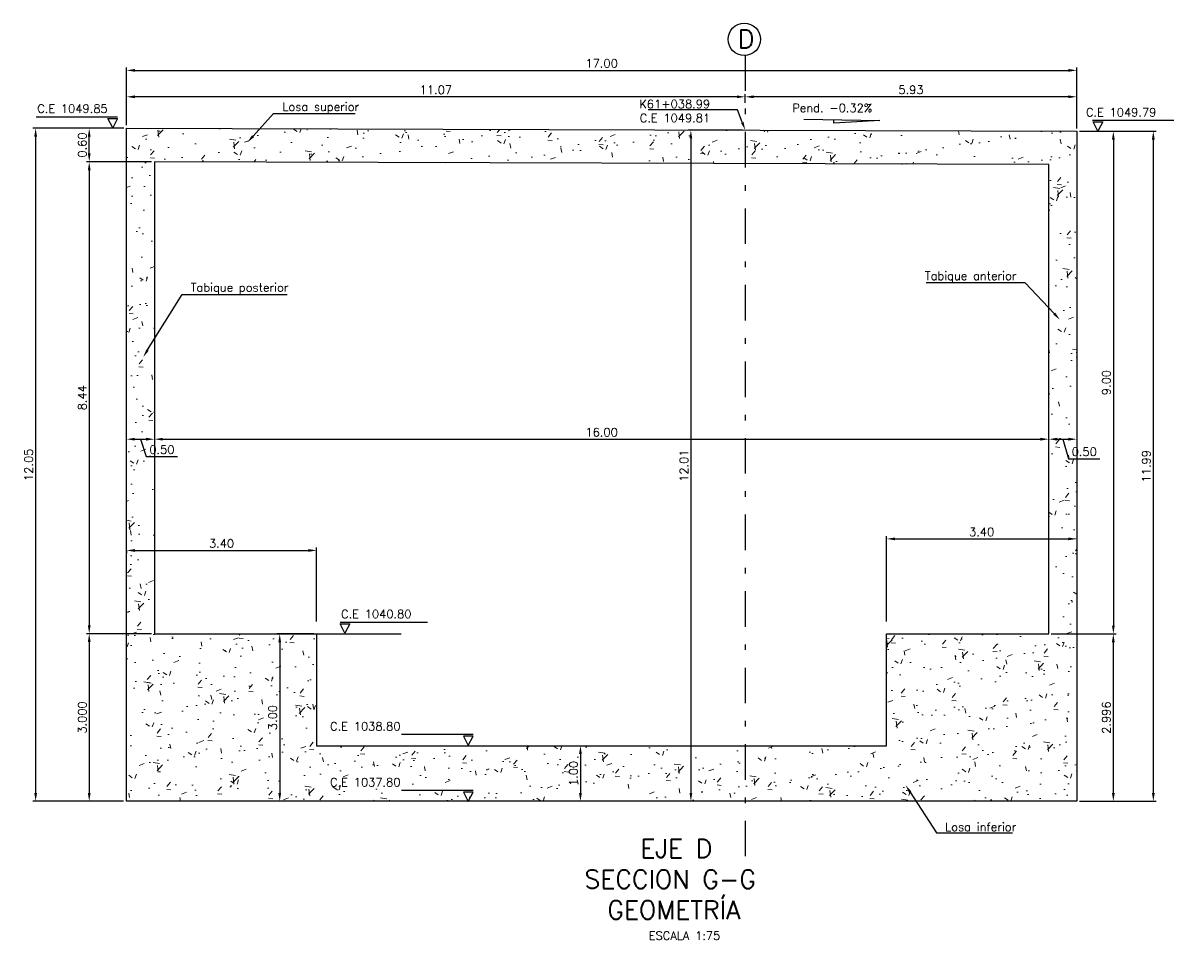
# Model space of a CAD drawing. Header units: metres. Extents: x 1080594 to 1081411, y 976871 to 977162.
# Drawn here: x 1081053.98 to 1081074.69, y 977060.57 to 977076.97 of the extents above; entities that cross this region are included whole.
import ezdxf
from ezdxf import colors
from ezdxf.entities.mleader import LeaderData, LeaderLine
from ezdxf.math import Vec2, Vec3

# ---------------------------------------------------------------- set-up
doc = ezdxf.new("R2010")
doc.units = ezdxf.units.M
doc.header["$LTSCALE"] = 25.4
doc.linetypes.add('DASHDOT', pattern=[1, 0.5, -0.25, 0, -0.25])
for name, color, linetype in [('CIRCULOCONTRAP', 130, 'Continuous'), ('CONTRAPESO', 3, 'Continuous'), ('DIMCONTRAPESO', 1, 'Continuous'), ('R175COTR', 7, 'Continuous'), ('REGL175', 7, 'Continuous')]:
    doc.layers.add(name, color=color, linetype=linetype)
for name, color, linetype, lineweight in [('COTA', 1, 'Continuous', 30), ('COTACIM', 20, 'Continuous', 5), ('EJECONTRAPESO', 41, 'DASHDOT', 30), ('SOLIDOREFCONT', 254, 'Continuous', 5), ('TUNEL', 5, 'Continuous', 20)]:
    doc.layers.add(name, color=color, linetype=linetype, lineweight=lineweight)
doc.styles.add('romans', font='romans.shx')
doc.dimstyles.new('Copy 75', dxfattribs={"dimtxt": 0.15, "dimasz": 0.15, "dimexe": 0.05, "dimexo": 0.05, "dimgap": 0.05, "dimtad": 1, "dimzin": 0, "dimdsep": 46, "dimtxsty": 'romans', "dimcen": 0.002, "dimclrd": 1, "dimclre": 1, "dimclrt": 3, "dimadec": 4, "dimazin": 0, "dimtfac": 1, "dimtofl": 0, "dimtmove": 1, "dimatfit": 3, "dimfxl": 1, "dimtolj": 1, "dimtzin": 0, "dimarcsym": 1})

# ---------------------------------------------------------------- blocks, each defined once
blk = doc.blocks.new('*D376')
at = {"layer": 'COTA', "color": 1, "lineweight": -2, "transparency": 16777216}
for p, q in [((1081055.824029969, 977075.1456615364), (1081055.824029969, 977076.1770187959)), ((1081072.824055767, 977075.0868929446), (1081072.824055767, 977076.1770187959)), ((1081055.974029969, 977076.1270187958), (1081072.674055767, 977076.1270187958))]:
    blk.add_line(p, q, dxfattribs=at)
at = {"layer": 'COTA', "color": 1, "transparency": 16777216}
for points in [[(1081055.974029969, 977076.1520187958), (1081055.974029969, 977076.1020187958), (1081055.824029969, 977076.1270187958)], [(1081072.674055767, 977076.1520187958), (1081072.674055767, 977076.1020187958), (1081072.824055767, 977076.1270187958)]]:
    blk.add_solid(points, dxfattribs=at)
at = {"layer": 'Defpoints', "color": 0, "transparency": 16777216}
for p in [(1081072.824055767, 977076.1270187958), (1081055.824029969, 977075.0956615363), (1081072.824055767, 977075.0368929446)]:
    blk.add_point(p, dxfattribs=at)
at = {"layer": 'COTA', "color": 3, "transparency": 16777216, "insert": (1081064.324042868, 977076.2520187958), "char_height": 0.15, "attachment_point": 5, "style": 'romans'}
blk.add_mtext('\\A1;17.00', dxfattribs=at)
blk = doc.blocks.new('*D377')
at = {"layer": 'COTA', "color": 1, "lineweight": -2, "transparency": 16777216}
for p, q in [((1081055.973786416, 977069.5262466586), (1081056.173808231, 977069.5262466586)), ((1081056.073797323, 977069.5262466586), (1081056.178797323, 977069.2148611917)), ((1081056.178797323, 977069.2148611917), (1081056.73594018, 977069.2148611917))]:
    blk.add_line(p, q, dxfattribs=at)
at = {"layer": 'COTA', "color": 1, "transparency": 16777216}
for points in [[(1081055.973786416, 977069.5512466587), (1081055.973786416, 977069.5012466586), (1081055.823786416, 977069.5262466586)], [(1081056.173808231, 977069.5512466587), (1081056.173808231, 977069.5012466586), (1081056.32380823, 977069.5262466586)]]:
    blk.add_solid(points, dxfattribs=at)
at = {"layer": 'Defpoints', "color": 0, "transparency": 16777216}
for p in [(1081055.823786416, 977069.5262466586), (1081056.32380823, 977069.5262466586), (1081056.32380823, 977069.5262466586)]:
    blk.add_point(p, dxfattribs=at)
at = {"layer": 'COTA', "color": 3, "transparency": 16777216, "insert": (1081056.457368752, 977069.3398611917), "char_height": 0.15, "attachment_point": 5, "style": 'romans'}
blk.add_mtext('\\A1;0.50', dxfattribs=at)
blk = doc.blocks.new('*D378')
at = {"layer": 'COTA', "color": 1, "lineweight": -2, "transparency": 16777216}
for p, q in [((1081072.47380823, 977069.5262466584), (1081072.673526936, 977069.5262466584)), ((1081072.573667583, 977069.5262466584), (1081072.678667583, 977069.1762466584)), ((1081072.678667583, 977069.1762466584), (1081073.23581044, 977069.1762466584))]:
    blk.add_line(p, q, dxfattribs=at)
at = {"layer": 'COTA', "color": 1, "transparency": 16777216}
for points in [[(1081072.47380823, 977069.5512466584), (1081072.47380823, 977069.5012466584), (1081072.32380823, 977069.5262466584)], [(1081072.673526936, 977069.5512466584), (1081072.673526936, 977069.5012466584), (1081072.823526936, 977069.5262466584)]]:
    blk.add_solid(points, dxfattribs=at)
at = {"layer": 'Defpoints', "color": 0, "transparency": 16777216}
for p in [(1081072.32380823, 977069.5262466584), (1081072.823526936, 977069.5262466585), (1081072.823526936, 977069.5262466584)]:
    blk.add_point(p, dxfattribs=at)
at = {"layer": 'COTA', "color": 3, "transparency": 16777216, "insert": (1081072.957239012, 977069.3012466584), "char_height": 0.15, "attachment_point": 5, "style": 'romans'}
blk.add_mtext('\\A1;0.50', dxfattribs=at)
blk = doc.blocks.new('*D379')
at = {"layer": 'Defpoints', "color": 0, "transparency": 16777216}
for p in [(1081066.893663724, 977075.6542021983), (1081066.893671344, 977075.4956154614), (1081072.824055768, 977075.0368929448)]:
    blk.add_point(p, dxfattribs=at)
at = {"layer": 'DIMCONTRAPESO', "color": 1, "lineweight": -2, "transparency": 16777216}
for p, q in [((1081066.893668941, 977075.5456154613), (1081066.893661322, 977075.7042021983)), ((1081072.674026095, 977075.6544799212), (1081067.043663724, 977075.6542094052)), ((1081072.824053365, 977075.0868929448), (1081072.824023692, 977075.7044871282))]:
    blk.add_line(p, q, dxfattribs=at)
at = {"layer": 'DIMCONTRAPESO', "color": 1, "transparency": 16777216}
for points in [[(1081067.043662523, 977075.6792094052), (1081067.043664925, 977075.6292094053), (1081066.893663724, 977075.6542021983)], [(1081072.674024894, 977075.6794799212), (1081072.674027296, 977075.6294799213), (1081072.824026095, 977075.6544871281)]]:
    blk.add_solid(points, dxfattribs=at)
at = {"layer": 'DIMCONTRAPESO', "color": 3, "transparency": 16777216, "insert": (1081069.858838904, 977075.7793446631), "char_height": 0.15, "attachment_point": 5, "rotation": 0.002752830180028378, "style": 'romans'}
blk.add_mtext('\\A1;5.93', dxfattribs=at)
blk = doc.blocks.new('*D380')
at = {"layer": 'Defpoints', "color": 0, "transparency": 16777216}
for p in [(1081055.824029639, 977075.6536703471), (1081066.893671344, 977075.4956154614), (1081055.824055767, 977075.1098455033)]:
    blk.add_point(p, dxfattribs=at)
at = {"layer": 'DIMCONTRAPESO', "color": 1, "lineweight": -2, "transparency": 16777216}
for p, q in [((1081055.824053365, 977075.1598455033), (1081055.824027237, 977075.7036703471)), ((1081066.743663725, 977075.6541949912), (1081055.974029639, 977075.653677554)), ((1081066.893668941, 977075.5456154613), (1081066.893661322, 977075.7042021982))]:
    blk.add_line(p, q, dxfattribs=at)
at = {"layer": 'DIMCONTRAPESO', "color": 1, "transparency": 16777216}
for points in [[(1081055.974028437, 977075.678677554), (1081055.97403084, 977075.6286775541), (1081055.824029639, 977075.6536703471)], [(1081066.743662523, 977075.6791949912), (1081066.743664925, 977075.6291949913), (1081066.893663724, 977075.6542021981)]]:
    blk.add_solid(points, dxfattribs=at)
at = {"layer": 'DIMCONTRAPESO', "color": 3, "transparency": 16777216, "insert": (1081061.358840676, 977075.7789362725), "char_height": 0.15, "attachment_point": 5, "rotation": 0.002752830180028378, "style": 'romans'}
blk.add_mtext('\\A1;11.07', dxfattribs=at)
blk = doc.blocks.new('*D381')
at = {"layer": 'COTA', "color": 1, "lineweight": -2, "transparency": 16777216}
blk.add_line((1081056.47380823, 977069.5262466584), (1081072.173808231, 977069.5262466584), dxfattribs=at)
at = {"layer": 'COTA', "color": 1, "transparency": 16777216}
for points in [[(1081056.47380823, 977069.5512466584), (1081056.47380823, 977069.5012466584), (1081056.32380823, 977069.5262466584)], [(1081072.173808231, 977069.5512466584), (1081072.173808231, 977069.5012466584), (1081072.32380823, 977069.5262466584)]]:
    blk.add_solid(points, dxfattribs=at)
at = {"layer": 'Defpoints', "color": 0, "transparency": 16777216}
for p in [(1081056.32380823, 977069.5262466586), (1081072.32380823, 977069.5262466584), (1081072.32380823, 977069.5262466584)]:
    blk.add_point(p, dxfattribs=at)
at = {"layer": 'COTA', "color": 3, "transparency": 16777216, "insert": (1081064.32380823, 977069.6512466584), "char_height": 0.15, "attachment_point": 5, "style": 'romans'}
blk.add_mtext('\\A1;16.00', dxfattribs=at)
blk = doc.blocks.new('*D383')
at = {"layer": 'COTA', "color": 1, "lineweight": -2, "transparency": 16777216}
for p, q in [((1081055.824068212, 977067.5337786791), (1081055.824068212, 977067.4850975624)), ((1081055.974068212, 977067.5350975625), (1081059.074599336, 977067.5350975625)), ((1081059.224599336, 977066.26297559), (1081059.224599336, 977067.5850975625))]:
    blk.add_line(p, q, dxfattribs=at)
at = {"layer": 'COTA', "color": 1, "transparency": 16777216}
for points in [[(1081055.974068212, 977067.5600975625), (1081055.974068212, 977067.5100975625), (1081055.824068212, 977067.5350975625)], [(1081059.074599336, 977067.5600975625), (1081059.074599336, 977067.5100975625), (1081059.224599336, 977067.5350975625)]]:
    blk.add_solid(points, dxfattribs=at)
at = {"layer": 'Defpoints', "color": 0, "transparency": 16777216}
for p in [(1081055.824068212, 977067.5837786791), (1081059.224599336, 977067.5350975625), (1081059.224599336, 977066.2129755899)]:
    blk.add_point(p, dxfattribs=at)
at = {"layer": 'COTA', "color": 3, "transparency": 16777216, "insert": (1081057.524333774, 977067.6600975625), "char_height": 0.15, "attachment_point": 5, "style": 'romans'}
blk.add_mtext('\\A1;3.40', dxfattribs=at)
blk = doc.blocks.new('*D382')
at = {"layer": 'COTA', "color": 1, "lineweight": -2, "transparency": 16777216}
for p, q in [((1081069.422021466, 977066.2630572803), (1081069.422021466, 977067.791798042)), ((1081069.572021466, 977067.741798042), (1081072.672354119, 977067.741798042)), ((1081072.822354119, 977067.7407825642), (1081072.822354119, 977067.6917980419))]:
    blk.add_line(p, q, dxfattribs=at)
at = {"layer": 'COTA', "color": 1, "transparency": 16777216}
for points in [[(1081069.572021466, 977067.766798042), (1081069.572021466, 977067.716798042), (1081069.422021466, 977067.741798042)], [(1081072.672354119, 977067.766798042), (1081072.672354119, 977067.716798042), (1081072.822354119, 977067.741798042)]]:
    blk.add_solid(points, dxfattribs=at)
at = {"layer": 'Defpoints', "color": 0, "transparency": 16777216}
for p in [(1081072.822354119, 977067.7907825642), (1081072.822354119, 977067.741798042), (1081069.422021466, 977066.2130572803)]:
    blk.add_point(p, dxfattribs=at)
at = {"layer": 'COTA', "color": 3, "transparency": 16777216, "insert": (1081071.122187793, 977067.866798042), "char_height": 0.15, "attachment_point": 5, "style": 'romans'}
blk.add_mtext('\\A1;3.40', dxfattribs=at)
blk = doc.blocks.new('*D384')
at = {"layer": 'COTA', "color": 1, "lineweight": -2, "transparency": 16777216}
for p, q in [((1081059.174599336, 977066.0413263711), (1081058.515501919, 977066.0413263711)), ((1081058.565501919, 977065.8913263711), (1081058.565501919, 977063.1956270209)), ((1081059.174939675, 977063.0456270209), (1081058.515501919, 977063.0456270209))]:
    blk.add_line(p, q, dxfattribs=at)
at = {"layer": 'COTA', "color": 1, "transparency": 16777216}
for points in [[(1081058.540501919, 977065.8913263711), (1081058.590501919, 977065.8913263711), (1081058.565501919, 977066.0413263711)], [(1081058.540501919, 977063.1956270209), (1081058.590501919, 977063.1956270209), (1081058.565501919, 977063.0456270209)]]:
    blk.add_solid(points, dxfattribs=at)
at = {"layer": 'Defpoints', "color": 0, "transparency": 16777216}
for p in [(1081059.224599336, 977066.0413263711), (1081058.565501919, 977063.0456270209), (1081059.224939675, 977063.0456270209)]:
    blk.add_point(p, dxfattribs=at)
at = {"layer": 'COTA', "color": 3, "transparency": 16777216, "insert": (1081058.440501919, 977064.5434766961), "char_height": 0.15, "attachment_point": 5, "rotation": 90, "style": 'romans'}
blk.add_mtext('\\A1;3.00', dxfattribs=at)
blk = doc.blocks.new('*D385')
at = {"layer": 'COTA', "color": 1, "lineweight": -2, "transparency": 16777216}
blk.add_line((1081063.945509229, 977063.8912784528), (1081063.945509229, 977063.1956270209), dxfattribs=at)
at = {"layer": 'COTA', "color": 1, "transparency": 16777216}
for points in [[(1081063.920509229, 977063.8912784528), (1081063.970509229, 977063.8912784528), (1081063.945509229, 977064.0412784528)], [(1081063.920509229, 977063.1956270209), (1081063.970509229, 977063.1956270209), (1081063.945509229, 977063.0456270209)]]:
    blk.add_solid(points, dxfattribs=at)
at = {"layer": 'Defpoints', "color": 0, "transparency": 16777216}
for p in [(1081063.945509229, 977064.0412784528), (1081063.945509229, 977063.0456270209), (1081063.945509229, 977063.0456270209)]:
    blk.add_point(p, dxfattribs=at)
at = {"layer": 'COTA', "color": 3, "transparency": 16777216, "insert": (1081063.820509229, 977063.543452737), "char_height": 0.15, "attachment_point": 5, "rotation": 90, "style": 'romans'}
blk.add_mtext('\\A1;1.00', dxfattribs=at)
blk = doc.blocks.new('*D732')
at = {"layer": 'COTA', "color": 1, "lineweight": -2, "transparency": 16777216}
for p, q in [((1081072.874055768, 977075.0368929451), (1081074.243260278, 977075.0368929451)), ((1081074.193260278, 977074.886892945), (1081074.193260278, 977063.1956270214)), ((1081072.873621558, 977063.0456270213), (1081074.243260278, 977063.0456270213))]:
    blk.add_line(p, q, dxfattribs=at)
at = {"layer": 'COTA', "color": 1, "transparency": 16777216}
for points in [[(1081074.168260278, 977074.886892945), (1081074.218260278, 977074.886892945), (1081074.193260278, 977075.0368929451)], [(1081074.168260278, 977063.1956270214), (1081074.218260278, 977063.1956270214), (1081074.193260278, 977063.0456270213)]]:
    blk.add_solid(points, dxfattribs=at)
at = {"layer": 'Defpoints', "color": 0, "transparency": 16777216}
for p in [(1081072.824055768, 977075.0368929451), (1081072.823621558, 977063.0456270213), (1081074.193260278, 977063.0456270213)]:
    blk.add_point(p, dxfattribs=at)
at = {"layer": 'COTA', "color": 3, "transparency": 16777216, "insert": (1081074.068260278, 977069.0412599826), "char_height": 0.15, "attachment_point": 5, "rotation": 90, "style": 'romans'}
blk.add_mtext('\\A1;11.99', dxfattribs=at)
blk = doc.blocks.new('*D733')
at = {"layer": 'Defpoints', "color": 0, "transparency": 16777216}
for p in [(1081072.323153754, 977066.041284043), (1081072.823434136, 977063.0456270209), (1081073.47778804, 977063.0456270209)]:
    blk.add_point(p, dxfattribs=at)
at = {"layer": 'TUNEL', "color": 1, "lineweight": -2, "transparency": 16777216}
for p, q in [((1081072.373153754, 977066.041284043), (1081073.52778804, 977066.041284043)), ((1081073.47778804, 977065.891284043), (1081073.47778804, 977063.1956270209)), ((1081072.873434136, 977063.0456270209), (1081073.52778804, 977063.0456270209))]:
    blk.add_line(p, q, dxfattribs=at)
at = {"layer": 'TUNEL', "color": 1, "transparency": 16777216}
for points in [[(1081073.452788041, 977065.891284043), (1081073.50278804, 977065.891284043), (1081073.47778804, 977066.041284043)], [(1081073.452788041, 977063.1956270209), (1081073.50278804, 977063.1956270209), (1081073.47778804, 977063.0456270209)]]:
    blk.add_solid(points, dxfattribs=at)
at = {"layer": 'TUNEL', "color": 3, "transparency": 16777216, "insert": (1081073.35278804, 977064.543455532), "char_height": 0.15, "attachment_point": 5, "rotation": 90, "style": 'romans'}
blk.add_mtext('\\A1;2.996', dxfattribs=at)
blk = doc.blocks.new('*D734')
at = {"layer": 'COTA', "color": 1, "lineweight": -2, "transparency": 16777216}
for p, q in [((1081066.843601581, 977075.0580760741), (1081065.870772079, 977075.0580760741)), ((1081065.920772079, 977074.9080760741), (1081065.920772079, 977063.1956270214)), ((1081066.843433145, 977063.0456270213), (1081065.870772079, 977063.0456270213))]:
    blk.add_line(p, q, dxfattribs=at)
at = {"layer": 'COTA', "color": 1, "transparency": 16777216}
for points in [[(1081065.895772079, 977074.9080760741), (1081065.945772079, 977074.9080760741), (1081065.920772079, 977075.0580760741)], [(1081065.895772079, 977063.1956270214), (1081065.945772079, 977063.1956270214), (1081065.920772079, 977063.0456270213)]]:
    blk.add_solid(points, dxfattribs=at)
at = {"layer": 'Defpoints', "color": 0, "transparency": 16777216}
for p in [(1081066.893601581, 977075.0580760741), (1081065.920772079, 977063.0456270213), (1081066.893433145, 977063.0456270213)]:
    blk.add_point(p, dxfattribs=at)
at = {"layer": 'COTA', "color": 3, "transparency": 16777216, "insert": (1081065.795772079, 977069.0518515472), "char_height": 0.15, "attachment_point": 5, "rotation": 90, "style": 'romans'}
blk.add_mtext('\\A1;12.01', dxfattribs=at)
blk = doc.blocks.new('*D747')
at = {"layer": 'COTA', "color": 1, "lineweight": -2, "transparency": 16777216}
for p, q in [((1081056.273708969, 977074.489162595), (1081055.107878307, 977074.489162595)), ((1081055.157878307, 977074.339162595), (1081055.157878307, 977066.1956270214)), ((1081056.273591428, 977066.0456270213), (1081055.107878307, 977066.0456270213))]:
    blk.add_line(p, q, dxfattribs=at)
at = {"layer": 'COTA', "color": 1, "transparency": 16777216}
for points in [[(1081055.132878307, 977074.339162595), (1081055.182878307, 977074.339162595), (1081055.157878307, 977074.489162595)], [(1081055.132878307, 977066.1956270214), (1081055.182878307, 977066.1956270214), (1081055.157878307, 977066.0456270213)]]:
    blk.add_solid(points, dxfattribs=at)
at = {"layer": 'Defpoints', "color": 0, "transparency": 16777216}
for p in [(1081056.323708969, 977074.489162595), (1081055.157878307, 977066.0456270213), (1081056.323591428, 977066.0456270213)]:
    blk.add_point(p, dxfattribs=at)
at = {"layer": 'COTA', "color": 3, "transparency": 16777216, "insert": (1081055.032878307, 977070.2673948075), "char_height": 0.15, "attachment_point": 5, "rotation": 90, "style": 'romans'}
blk.add_mtext('\\A1;8.44', dxfattribs=at)
blk = doc.blocks.new('*D748')
at = {"layer": 'Defpoints', "color": 0, "transparency": 16777216}
for p in [(1081056.323591428, 977066.0456270209), (1081055.157880862, 977063.0456270209), (1081055.823778101, 977063.0456270209)]:
    blk.add_point(p, dxfattribs=at)
at = {"layer": 'TUNEL', "color": 1, "lineweight": -2, "transparency": 16777216}
for p, q in [((1081056.273591428, 977066.0456270209), (1081055.107880862, 977066.0456270209)), ((1081055.157880862, 977065.8956270209), (1081055.157880862, 977063.1956270209)), ((1081055.773778101, 977063.0456270209), (1081055.107880862, 977063.0456270209))]:
    blk.add_line(p, q, dxfattribs=at)
at = {"layer": 'TUNEL', "color": 1, "transparency": 16777216}
for points in [[(1081055.132880863, 977065.8956270209), (1081055.182880862, 977065.8956270209), (1081055.157880862, 977066.0456270209)], [(1081055.132880863, 977063.1956270209), (1081055.182880862, 977063.1956270209), (1081055.157880862, 977063.0456270209)]]:
    blk.add_solid(points, dxfattribs=at)
at = {"layer": 'TUNEL', "color": 3, "transparency": 16777216, "insert": (1081055.032880862, 977064.545627021), "char_height": 0.15, "attachment_point": 5, "rotation": 90, "style": 'romans'}
blk.add_mtext('\\A1;3.000', dxfattribs=at)
blk = doc.blocks.new('*D749')
at = {"layer": 'COTA', "color": 1, "lineweight": -2, "transparency": 16777216}
for p, q in [((1081055.774088797, 977075.0906347177), (1081055.107878306, 977075.0906347177)), ((1081055.157878306, 977074.6404978465), (1081055.157878306, 977074.9406347177)), ((1081055.774075558, 977074.4904978465), (1081055.107878306, 977074.4904978465))]:
    blk.add_line(p, q, dxfattribs=at)
at = {"layer": 'COTA', "color": 1, "transparency": 16777216}
for points in [[(1081055.132878306, 977074.9406347177), (1081055.182878306, 977074.9406347177), (1081055.157878306, 977075.0906347177)], [(1081055.132878306, 977074.6404978465), (1081055.182878306, 977074.6404978465), (1081055.157878306, 977074.4904978465)]]:
    blk.add_solid(points, dxfattribs=at)
at = {"layer": 'Defpoints', "color": 0, "transparency": 16777216}
for p in [(1081055.157878306, 977075.0906347177), (1081055.824088797, 977075.0906347177), (1081055.824075558, 977074.4904978465)]:
    blk.add_point(p, dxfattribs=at)
at = {"layer": 'COTA', "color": 3, "transparency": 16777216, "insert": (1081055.032878306, 977074.7905662822), "char_height": 0.15, "attachment_point": 5, "rotation": 90, "style": 'romans'}
blk.add_mtext('\\A1;0.60', dxfattribs=at)
blk = doc.blocks.new('*D750')
at = {"layer": 'COTA', "color": 1, "lineweight": -2, "transparency": 16777216}
for p, q in [((1081072.874055768, 977075.0368929451), (1081073.528460328, 977075.0368929451)), ((1081073.478460328, 977074.886892945), (1081073.478460328, 977066.1913297984)), ((1081072.364129437, 977066.0413297984), (1081073.528460328, 977066.0413297984))]:
    blk.add_line(p, q, dxfattribs=at)
at = {"layer": 'COTA', "color": 1, "transparency": 16777216}
for points in [[(1081073.453460328, 977074.886892945), (1081073.503460328, 977074.886892945), (1081073.478460328, 977075.0368929451)], [(1081073.453460328, 977066.1913297984), (1081073.503460328, 977066.1913297984), (1081073.478460328, 977066.0413297984)]]:
    blk.add_solid(points, dxfattribs=at)
at = {"layer": 'Defpoints', "color": 0, "transparency": 16777216}
for p in [(1081072.824055768, 977075.0368929451), (1081072.314129437, 977066.0413297984), (1081073.478460328, 977066.0413297984)]:
    blk.add_point(p, dxfattribs=at)
at = {"layer": 'COTA', "color": 3, "transparency": 16777216, "insert": (1081073.353460328, 977070.5391113712), "char_height": 0.15, "attachment_point": 5, "rotation": 90, "style": 'romans'}
blk.add_mtext('\\A1;9.00', dxfattribs=at)
blk = doc.blocks.new('*D978')
at = {"layer": 'COTA', "color": 1, "lineweight": -2, "transparency": 16777216}
for p, q in [((1081055.774088797, 977075.0906347182), (1081054.149423135, 977075.0906347182)), ((1081054.199423135, 977074.9406347182), (1081054.199423135, 977063.1956270214)), ((1081055.774055768, 977063.0456270213), (1081054.149423135, 977063.0456270213))]:
    blk.add_line(p, q, dxfattribs=at)
at = {"layer": 'COTA', "color": 1, "transparency": 16777216}
for points in [[(1081054.174423135, 977074.9406347182), (1081054.224423135, 977074.9406347182), (1081054.199423135, 977075.0906347182)], [(1081054.174423135, 977063.1956270214), (1081054.224423135, 977063.1956270214), (1081054.199423135, 977063.0456270213)]]:
    blk.add_solid(points, dxfattribs=at)
at = {"layer": 'Defpoints', "color": 0, "transparency": 16777216}
for p in [(1081055.824088797, 977075.0906347182), (1081054.199423135, 977063.0456270213), (1081055.824055768, 977063.0456270213)]:
    blk.add_point(p, dxfattribs=at)
at = {"layer": 'COTA', "color": 3, "transparency": 16777216, "insert": (1081054.074423135, 977069.0681308692), "char_height": 0.15, "attachment_point": 5, "rotation": 90, "style": 'romans'}
blk.add_mtext('\\A1;12.05', dxfattribs=at)

msp = doc.modelspace()

# ---------------------------------------------------------------- hatches: boundary and pattern name
at = {"layer": 'SOLIDOREFCONT', "true_color": 0x5b5b5b, "transparency": 33554546}
h = msp.add_hatch(dxfattribs=at)
h.set_pattern_fill('AR-CONC', color=251, scale=0.005)
h.set_pattern_definition([(49.99999999999999, (306.2708995523863, 0.7199865991715342), (0.91092334498002, -0.07969542769451543), [0.09525, -1.04775]), (355, (306.2708995523863, 0.7199865991715342), (-0.1762171071248467, 0.9552842261951757), [0.0762, -0.83820292085]), (100.4514447, (306.3468095874414, 0.7133453317219391), (0.7347062354517664, 0.8755887595609755), [0.08095004399999998, -0.8904512229999998]), (46.18420000000002, (306.2708995523863, 0.9739865991286933), (1.35539520446065, -0.2102116396636357), [0.1428749999999999, -1.571624999999999]), (96.63555760999994, (306.3838490524795, 0.9564690991537645), (1.187020670257515, 1.237130622988608), [0.1214251157, -1.3356780408]), (351.1841511700001, (306.2708995523863, 0.9739865991286933), (1.187020670324885, 1.237130622927663), [0.11429983535, -1.2572986596]), (21, (306.3978995524812, 0.9104865991976112), (0.7580719563456624, -0.5113259909354381), [0.09525, -1.04775]), (326.0000000000001, (306.3978995524812, 0.9104865991976112), (0.3090101417382354, 0.9209398306115963), [0.0762, -0.8382]), (71.45144499999999, (306.4610722153448, 0.8678760996554047), (1.067082096393581, 0.4096138444295262), [0.08095004400000001, -0.8904496879999999]), (37.50000000000001, (306.2708995523863, 0.7199865991715342), (0.01544301625295908, 0.4227751943657655), [0, -0.82804, 0, -0.8509000000000001, 0, -0.8413750000000001]), (7.499999999999999, (306.2708995523863, 0.7199865991715342), (0.3340983125515287, 0.5009028740905975), [0, -0.48514, 0, -0.80899, 0, -0.320675]), (327.5, (305.987689552363, 0.7199865991715342), (0.677952975834357, -0.02864371996336722), [0, -0.3175, 0, -0.9906, 0, -1.31445]), (317.5, (305.8606895525008, 0.7199865991715342), (0.7406459069300902, 0.1271324551666652), [0, -0.41275, 0, -0.65786, 0, -0.93345])])
h.paths.add_polyline_path([(1081072.824055767, 977063.0456270209), (1081072.824055767, 977075.0368929446), (1081055.824088797, 977075.0906347177), (1081055.824055767, 977063.0456270209)])
h.paths.add_polyline_path([(1081059.224599336, 977066.0413263711), (1081056.324175484, 977066.0414080601), (1081056.323708969, 977074.4891625945), (1081072.325166308, 977074.442097673), (1081072.323828597, 977066.0413297979), (1081069.422021466, 977066.0413263711), (1081069.422021466, 977064.0413237704), (1081059.224599224, 977064.0412393878)], flags=16)

# ---------------------------------------------------------------- linework, layer by layer
at = {"layer": 'CIRCULOCONTRAP'}
msp.add_circle((1081066.876141913, 977076.6826739856), 0.2896674196976395, dxfattribs=at)
at = {"layer": 'CONTRAPESO'}
msp.add_lwpolyline([(1081072.824332992, 977063.0456270209), (1081072.824332992, 977063.0456270209), (1081072.824332992, 977063.0456270209), (1081055.824055767, 977063.0456270209), (1081055.824088797, 977075.0906347177), (1081072.823727715, 977075.0368929281), (1081072.824332992, 977063.0456270209)], dxfattribs=at)
msp.add_lwpolyline([(1081069.422021466, 977064.0413237704), (1081069.422021466, 977066.0413263711), (1081072.323828597, 977066.0413297979), (1081072.325166308, 977074.442097673), (1081056.323708969, 977074.4891625945), (1081056.324175484, 977066.0414080601), (1081059.224599336, 977066.0413263711), (1081059.224599224, 977064.0412393878)], close=True, dxfattribs=at)
at = {"layer": 'COTA', "color": 2}
for points in [[(1081054.20965935, 977075.2963021128), (1081055.665861193, 977075.2963021128)], [(1081073.104102863, 977075.2373283657), (1081074.560304706, 977075.2373283657)], [(1081059.646977499, 977066.251403752), (1081061.210432265, 977066.251403752)], [(1081059.224599336, 977066.0413263711), (1081060.738619431, 977066.0413263711)], [(1081062.023748476, 977064.2416565137), (1081060.742786667, 977064.2416565137)], [(1081062.023749131, 977063.2416607183), (1081060.742787322, 977063.2416607183)]]:
    msp.add_lwpolyline(points, dxfattribs=at)
for points in [[(1081055.493769011, 977075.2650250952), (1081055.665868083, 977075.2650250952), (1081055.579818547, 977075.0976135334), (1081055.579818547, 977075.0976135334)], [(1081073.116106388, 977075.2060513481), (1081073.28820546, 977075.2060513481), (1081073.202155924, 977075.0386397863), (1081073.202155924, 977075.0386397863)], [(1081059.646977499, 977066.2201267345), (1081059.819076571, 977066.2201267345), (1081059.733027035, 977066.0527151726), (1081059.733027035, 977066.0527151726)], [(1081062.023748476, 977064.2103794961), (1081061.851649404, 977064.2103794961), (1081061.93769894, 977064.0429679343), (1081061.93769894, 977064.0429679343)], [(1081062.023749131, 977063.2103837008), (1081061.851650059, 977063.2103837008), (1081061.937699595, 977063.042972139), (1081061.937699595, 977063.042972139)]]:
    msp.add_lwpolyline(points, close=True, dxfattribs=at)
at = {"layer": 'COTA'}
msp.add_lwpolyline([(1081067.940260438, 977075.2565546324), (1081069.301649935, 977075.2292636138), (1081068.477083727, 977075.1810387427), (1081068.478381303, 977075.2457672225)], dxfattribs=at)
at = {"layer": 'EJECONTRAPESO', "ltscale": 0.05}
msp.add_lwpolyline([(1081066.893673148, 977076.3960271413), (1081066.893392582, 977061.8476066287)], dxfattribs=at)

# ---------------------------------------------------------------- texts
at = {"layer": 'COTA', "color": 3, "char_height": 0.15, "style": 'romans'}
for s, insert, attachment_point in [('C.E 1049.85', (1081054.227886194, 977075.5168849524), 1), ('C.E 1049.79', (1081072.988040668, 977075.4520782473), 1), ('C.E 1040.80', (1081059.661950947, 977066.4719865917), 1), ('C.E 1038.80', (1081060.725634238, 977064.4622393533), 3), ('C.E 1037.80', (1081060.725634893, 977063.462243558), 3)]:
    msp.add_mtext(s, dxfattribs=dict(at, insert=insert, attachment_point=attachment_point))
at = {"layer": 'COTA', "color": 3, "insert": (1081069.168271346, 977075.5299451891), "char_height": 0.15, "attachment_point": 3, "rotation": 359.9979362755683, "style": 'romans'}
msp.add_mtext('Pend. -0.32%', dxfattribs=at)
at = {"layer": 'R175COTR', "insert": (1081066.758530827, 977076.854515733, 308.056640625), "char_height": 0.33, "width": 0.4150010265334458, "attachment_point": 1, "rotation": 359.9999636900451, "style": 'romans'}
msp.add_mtext('{\\C0;D}', dxfattribs=at)
at = {"layer": 'REGL175', "insert": (1081057.79999818, 977062.3662552006), "char_height": 0.33, "width": 14.49150362575892, "attachment_point": 1, "style": 'romans'}
msp.add_mtext('\\pi7.21516;{\\C0;EJE D\\P\\pi6.2173;SECCION G-G \\P\\pi6.62588;GEOMETRÍA\\P\\pi7.36717;\\H0.45455x;\\C3;ESCALA 1:75}', dxfattribs=at)

# ---------------------------------------------------------------- dimensions: what is measured, and where the dimension line sits
at = {"layer": 'COTA', "color": 4}
dim = msp.add_linear_dim(base=(1081072.824055767, 977076.1270187958), p1=(1081055.824029969, 977075.0956615363), p2=(1081072.824055767, 977075.0368929446), dimstyle='Copy 75', dxfattribs=at)
dim.commit()
dim.dimension.update_dxf_attribs({"geometry": '*D376', "text_midpoint": (1081064.324042868, 977076.2520187958)})
at = {"layer": 'COTA', "color": 2}
for base, p1, p2, picture, middle in [((1081054.199423135, 977063.0456270213), (1081055.824088797, 977075.0906347177), (1081055.824055767, 977063.0456270209), '*D978', (1081054.074423135, 977069.0681308692)), ((1081055.157878306, 977075.0906347177), (1081055.824075558, 977074.4904978465), (1081055.824088797, 977075.0906347177), '*D749', (1081055.032878306, 977074.7905662822)), ((1081065.920772079, 977063.0456270213), (1081066.893601581, 977075.0580760736), (1081066.893433145, 977063.0456270209), '*D734', (1081065.795772079, 977069.0518515472)), ((1081073.478460328, 977066.0413297984), (1081072.824055767, 977075.0368929446), (1081072.314129437, 977066.0413297979), '*D750', (1081073.353460328, 977070.5391113712)), ((1081074.193260278, 977063.0456270213), (1081072.824055767, 977075.0368929446), (1081072.823621558, 977063.0456270209), '*D732', (1081074.068260278, 977069.0412599826)), ((1081055.157878307, 977066.0456270213), (1081056.323708969, 977074.4891625945), (1081056.323591428, 977066.0456270209), '*D747', (1081055.032878307, 977070.2673948075)), ((1081058.565501919, 977063.0456270209), (1081059.224599336, 977066.0413263711), (1081059.224939675, 977063.0456270209), '*D384', (1081058.440501919, 977064.5434766961)), ((1081063.945509229, 977063.0456270209), (1081063.945509229, 977064.0412784528), (1081063.945509229, 977063.0456270209), '*D385', (1081063.820509229, 977063.543452737))]:
    dim = msp.add_linear_dim(base=base, p1=p1, p2=p2, angle=90, dimstyle='Copy 75', dxfattribs=at)
    dim.commit()
    dim.dimension.update_dxf_attribs({"geometry": picture, "text_midpoint": middle})
for base, p1, p2, picture, middle in [((1081072.32380823, 977069.5262466584), (1081056.32380823, 977069.5262466586), (1081072.32380823, 977069.5262466584), '*D381', (1081064.32380823, 977069.6512466584)), ((1081072.822354119, 977067.741798042), (1081069.422021466, 977066.2130572803), (1081072.822354119, 977067.7907825642), '*D382', (1081071.122187793, 977067.866798042)), ((1081059.224599336, 977067.5350975625), (1081055.824068212, 977067.5837786791), (1081059.224599336, 977066.2129755899), '*D383', (1081057.524333774, 977067.6600975625))]:
    dim = msp.add_linear_dim(base=base, p1=p1, p2=p2, dimstyle='Copy 75', dxfattribs=at)
    dim.commit()
    dim.dimension.update_dxf_attribs({"geometry": picture, "text_midpoint": middle})
at = {"layer": 'COTA'}
dim = msp.add_linear_dim(base=(1081056.32380823, 977069.5262466586), p1=(1081055.823786416, 977069.5262466586), p2=(1081056.32380823, 977069.5262466586), dimstyle='Copy 75', dxfattribs=at)
dim.commit()
dim.dimension.update_dxf_attribs({"geometry": '*D377', "text_midpoint": (1081056.228797323, 977069.2148611917), "dimtype": 160})
dim = msp.add_linear_dim(base=(1081072.823526936, 977069.5262466584), p1=(1081072.32380823, 977069.5262466584), p2=(1081072.823526936, 977069.5262466585), dimstyle='Copy 75', dxfattribs=at)
dim.commit()
dim.dimension.update_dxf_attribs({"geometry": '*D378', "text_midpoint": (1081072.728667583, 977069.3012466584)})
at = {"layer": 'DIMCONTRAPESO'}
for base, p1, p2, picture, middle in [((1081055.824029639, 977075.6536703471), (1081066.893671344, 977075.4956154613), (1081055.824055767, 977075.1098455032), '*D380', (1081061.358840676, 977075.7789362725)), ((1081066.893663724, 977075.6542021983), (1081072.824055767, 977075.0368929446), (1081066.893671344, 977075.4956154613), '*D379', (1081069.858838904, 977075.7793446631))]:
    dim = msp.add_linear_dim(base=base, p1=p1, p2=p2, angle=180.00275283018, dimstyle='Copy 75', dxfattribs=at)
    dim.commit()
    dim.dimension.update_dxf_attribs({"geometry": picture, "text_midpoint": middle})
at = {"layer": 'TUNEL', "color": 40, "true_color": 0xf8d731}
for base, p1, p2, picture, middle in [((1081055.157880862, 977063.0456270209), (1081056.323591428, 977066.0456270209), (1081055.823778101, 977063.0456270209), '*D748', (1081055.032880862, 977064.545627021)), ((1081073.47778804, 977063.0456270209), (1081072.323153754, 977066.041284043), (1081072.823434136, 977063.0456270209), '*D733', (1081073.35278804, 977064.543455532))]:
    dim = msp.add_linear_dim(base=base, p1=p1, p2=p2, angle=90, dimstyle='Copy 75', override={"dimdec": 3}, dxfattribs=at)
    dim.commit()
    dim.dimension.update_dxf_attribs({"geometry": picture, "text_midpoint": middle})

# ---------------------------------------------------------------- leaders
at = {"layer": 'COTA'}
ml = msp.add_multileader_mtext('Standard', dxfattribs=at)
ml.set_content('K61+038.99\\PC.E 1049.81', color=3, style='romans')
ml.set_leader_properties(color=256)
ml.build(insert=Vec2(0, 0))
ml.multileader.update_dxf_attribs({"text_left_attachment_type": 6, "text_right_attachment_type": 6, "dogleg_length": 0.4881237929222352, "arrow_head_size": 0.15})
ctx = ml.context
ctx.base_point, ctx.char_height, ctx.arrow_head_size, ctx.landing_gap_size, ctx.plane_origin = Vec3(1081064.914839839, 977075.4194218665), 0.15, 0.15, 0, Vec3(1081066.879686885, 977075.3040225105)
ctx.left_attachment, ctx.right_attachment, ctx.text_align_type = 6, 6, 2
notes = []
notes.append((ctx, [(0, (1, 1, 0), (1081066.752963632, 977075.4194218665), (-1, 0), 0.4881237929222352, [(0, [(1081066.893601581, 977075.0580760736)], 0, [])])]))
ctx.mtext.insert, ctx.mtext.width, ctx.mtext.alignment, ctx.mtext.flow_direction = Vec3(1081066.264839839, 977075.5994218666), 2.963315716478974, 3, 5
at = {"layer": 'COTACIM'}
ml = msp.add_multileader_mtext('Standard', dxfattribs=at)
ml.set_content('Losa superior', color=3, style='romans')
ml.set_leader_properties(color=256)
ml.build(insert=Vec2(0, 0))
ml.multileader.update_dxf_attribs({"text_left_attachment_type": 6, "text_right_attachment_type": 6, "dogleg_length": 0.1560199508385566, "arrow_head_size": 0.15})
ctx = ml.context
ctx.base_point, ctx.char_height, ctx.arrow_head_size, ctx.landing_gap_size, ctx.plane_origin = Vec3(1081058.612296594, 977075.352347918), 0.15, 0.15, 0, Vec3(1081062.484252912, 977074.0285816712)
ctx.left_attachment, ctx.right_attachment = 6, 6
notes.append((ctx, [(0, (1, 1, 0), (1081058.456276643, 977075.352347918), (1, 0), 0.1560199508385566, [(0, [(1081057.986957889, 977074.8375480493)], 0, [])])]))
ctx.mtext.insert, ctx.mtext.width, ctx.mtext.flow_direction = Vec3(1081058.612296594, 977075.5523479179), 4.216741702286527, 5
ml = msp.add_multileader_mtext('Standard', dxfattribs=at)
ml.set_content('Tabique anterior', color=3, style='romans')
ml.set_leader_properties(color=256)
ml.build(insert=Vec2(0, 0))
ml.multileader.update_dxf_attribs({"text_left_attachment_type": 6, "text_right_attachment_type": 6, "dogleg_length": 0.1560199508385566, "arrow_head_size": 0.15})
ctx = ml.context
ctx.base_point, ctx.char_height, ctx.arrow_head_size, ctx.landing_gap_size, ctx.plane_origin = Vec3(1081069.903197632, 977072.3252255791), 0.15, 0.15, 0, Vec3(1081073.081935333, 977070.8480819735)
ctx.left_attachment, ctx.right_attachment, ctx.text_align_type = 6, 6, 2
notes.append((ctx, [(1, (1, 1, 0), (1081071.902074726, 977072.3252255791), (-1, 0), 0.1560199508385566, [(0, [(1081072.523061622, 977071.6643550162)], 0, [])])]))
ctx.mtext.insert, ctx.mtext.width, ctx.mtext.alignment, ctx.mtext.flow_direction = Vec3(1081071.746054775, 977072.525225579), 4.216741702286527, 3, 5
ml = msp.add_multileader_mtext('Standard', dxfattribs=at)
ml.set_content('Tabique posterior', color=3, style='romans')
ml.set_leader_properties(color=256)
ml.build(insert=Vec2(0, 0))
ml.multileader.update_dxf_attribs({"text_left_attachment_type": 6, "text_right_attachment_type": 6, "dogleg_length": 0.1560199508385566, "arrow_head_size": 0.15})
ctx = ml.context
ctx.base_point, ctx.char_height, ctx.arrow_head_size, ctx.landing_gap_size, ctx.plane_origin = Vec3(1081056.973700556, 977072.1174590363), 0.15, 0.15, 0, Vec3(1081056.406929832, 977070.7197272481)
ctx.left_attachment, ctx.right_attachment = 6, 6
notes.append((ctx, [(0, (1, 1, 0), (1081056.817680605, 977072.1174590363), (1, 0), 0.1560199508385566, [(0, [(1081056.123403834, 977070.99544842)], 0, [])])]))
ctx.mtext.insert, ctx.mtext.width, ctx.mtext.flow_direction = Vec3(1081056.973700556, 977072.3174590362), 4.216741702286527, 5
ml = msp.add_multileader_mtext('Standard', dxfattribs=at)
ml.set_content('Losa inferior', color=3, style='romans')
ml.set_leader_properties(color=256)
ml.build(insert=Vec2(0, 0))
ml.multileader.update_dxf_attribs({"text_left_attachment_type": 6, "text_right_attachment_type": 6, "dogleg_length": 0.1560199508385566, "arrow_head_size": 0.15})
ctx = ml.context
ctx.base_point, ctx.char_height, ctx.arrow_head_size, ctx.landing_gap_size, ctx.plane_origin = Vec3(1081070.469098934, 977062.4827120198), 0.15, 0.15, 0, Vec3(1081074.341335819, 977060.812176111)
ctx.left_attachment, ctx.right_attachment = 6, 6
notes.append((ctx, [(0, (1, 1, 0), (1081070.313078983, 977062.4827120198), (1, 0), 0.1560199508385566, [(0, [(1081069.762484145, 977063.3353944605)], 0, [])])]))
ctx.mtext.insert, ctx.mtext.width, ctx.mtext.flow_direction = Vec3(1081070.469098934, 977062.6627120199), 4.216741702286527, 5
for ctx, leaders in notes:
    for number, flags, end, landing, length, lines in leaders:
        leader = LeaderData()
        leader.index, (leader.has_last_leader_line, leader.has_dogleg_vector, leader.attachment_direction) = number, flags
        leader.last_leader_point, leader.dogleg_vector, leader.dogleg_length = Vec3(end), Vec3(landing), length
        for number, points, colour, breaks in lines:
            line = LeaderLine()
            line.index, line.vertices, line.color, line.breaks = number, Vec3.list(points), colors.encode_raw_color(colour), breaks
            leader.lines.append(line)
        ctx.leaders.append(leader)

doc.saveas('drawing.dxf')
